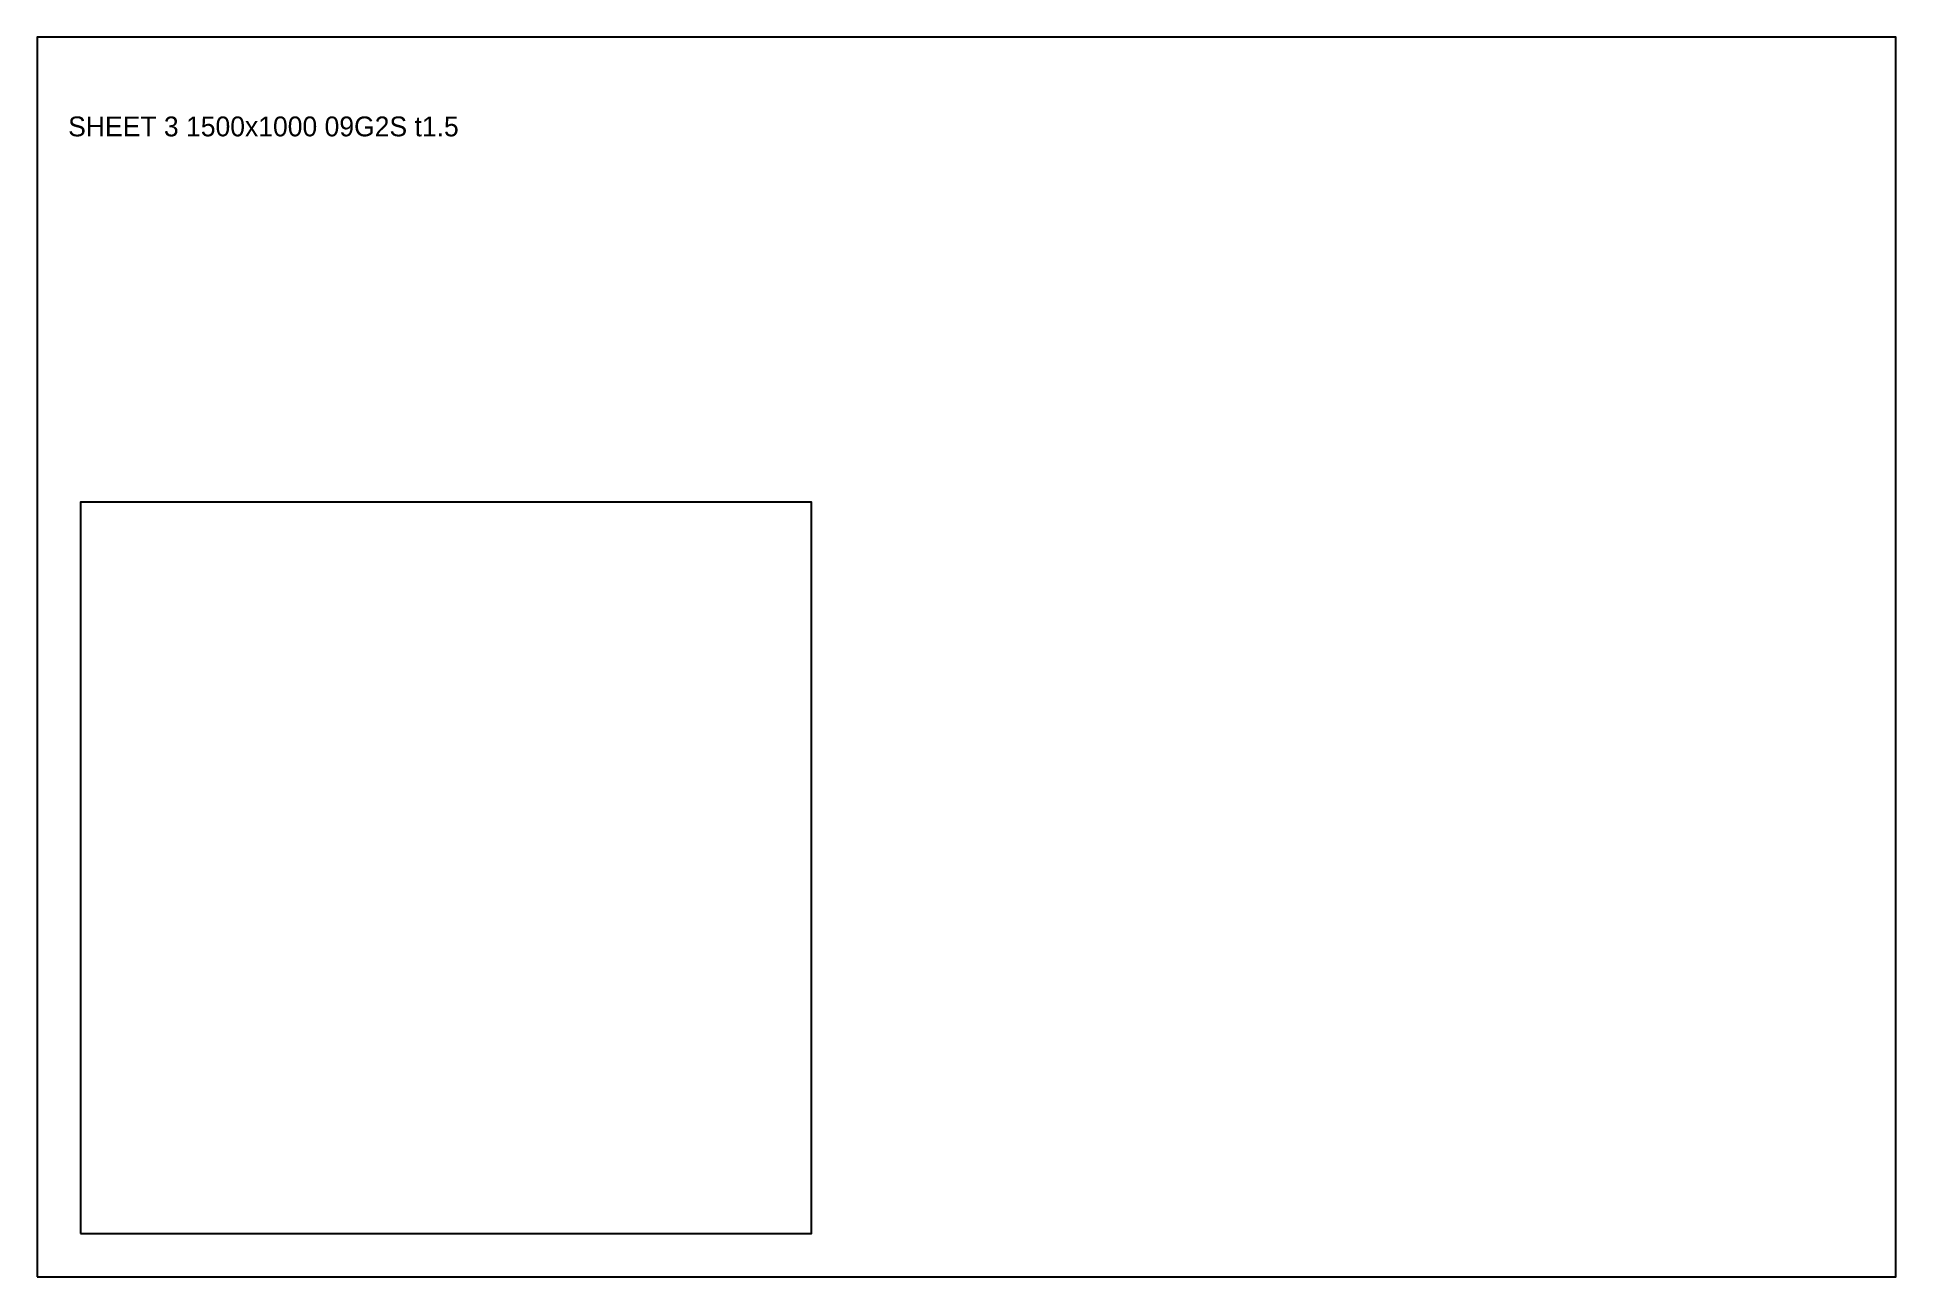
# Model space of a CAD drawing. Header units: millimetres. Extents: x 0 to 1500, y 0 to 1000.
import ezdxf

# ---------------------------------------------------------------- set-up
doc = ezdxf.new("R2010")
doc.units = ezdxf.units.MM
for name, color, linetype in [('CUT', 1, 'Continuous'), ('INFO', 7, 'Continuous'), ('SHEET', 8, 'Continuous')]:
    doc.layers.add(name, color=color, linetype=linetype)

msp = doc.modelspace()

# ---------------------------------------------------------------- linework, layer by layer
at = {"layer": 'CUT'}
msp.add_lwpolyline([(35, 35), (625, 35), (625, 625), (35, 625)], close=True, dxfattribs=at)
at = {"layer": 'SHEET'}
msp.add_lwpolyline([(0, 0), (1500, 0), (1500, 1000), (0, 1000)], close=True, dxfattribs=at)

# ---------------------------------------------------------------- texts
at = {"layer": 'INFO'}
msp.add_text('SHEET 3 1500x1000 09G2S t1.5', height=16, dxfattribs=at).set_placement((25, 920))

doc.saveas('drawing.dxf')
